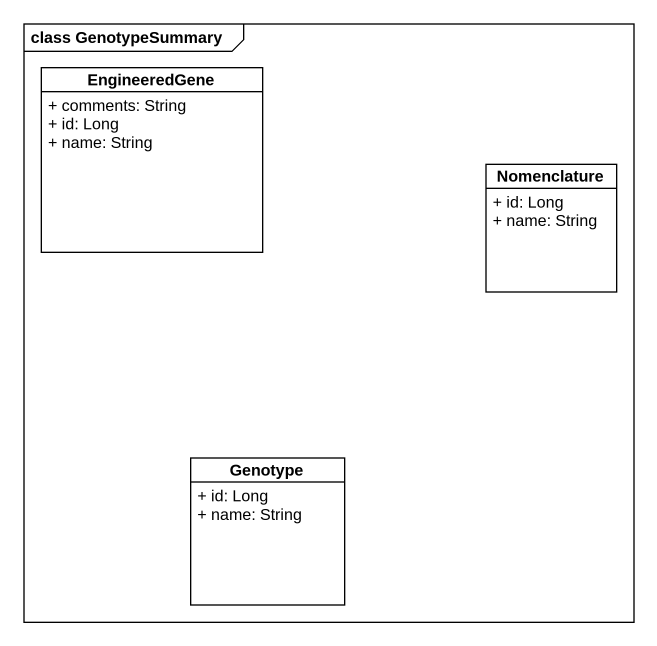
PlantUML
@startuml
mainframe class GenotypeSummary
hide circle
hide empty members
skinparam classAttributeIconSize 0
class EngineeredGene {
  + comments: String
  + id: Long
  + name: String
}
class Nomenclature {
  + id: Long
  + name: String
}
class Genotype {
  + id: Long
  + name: String
}
@enduml
